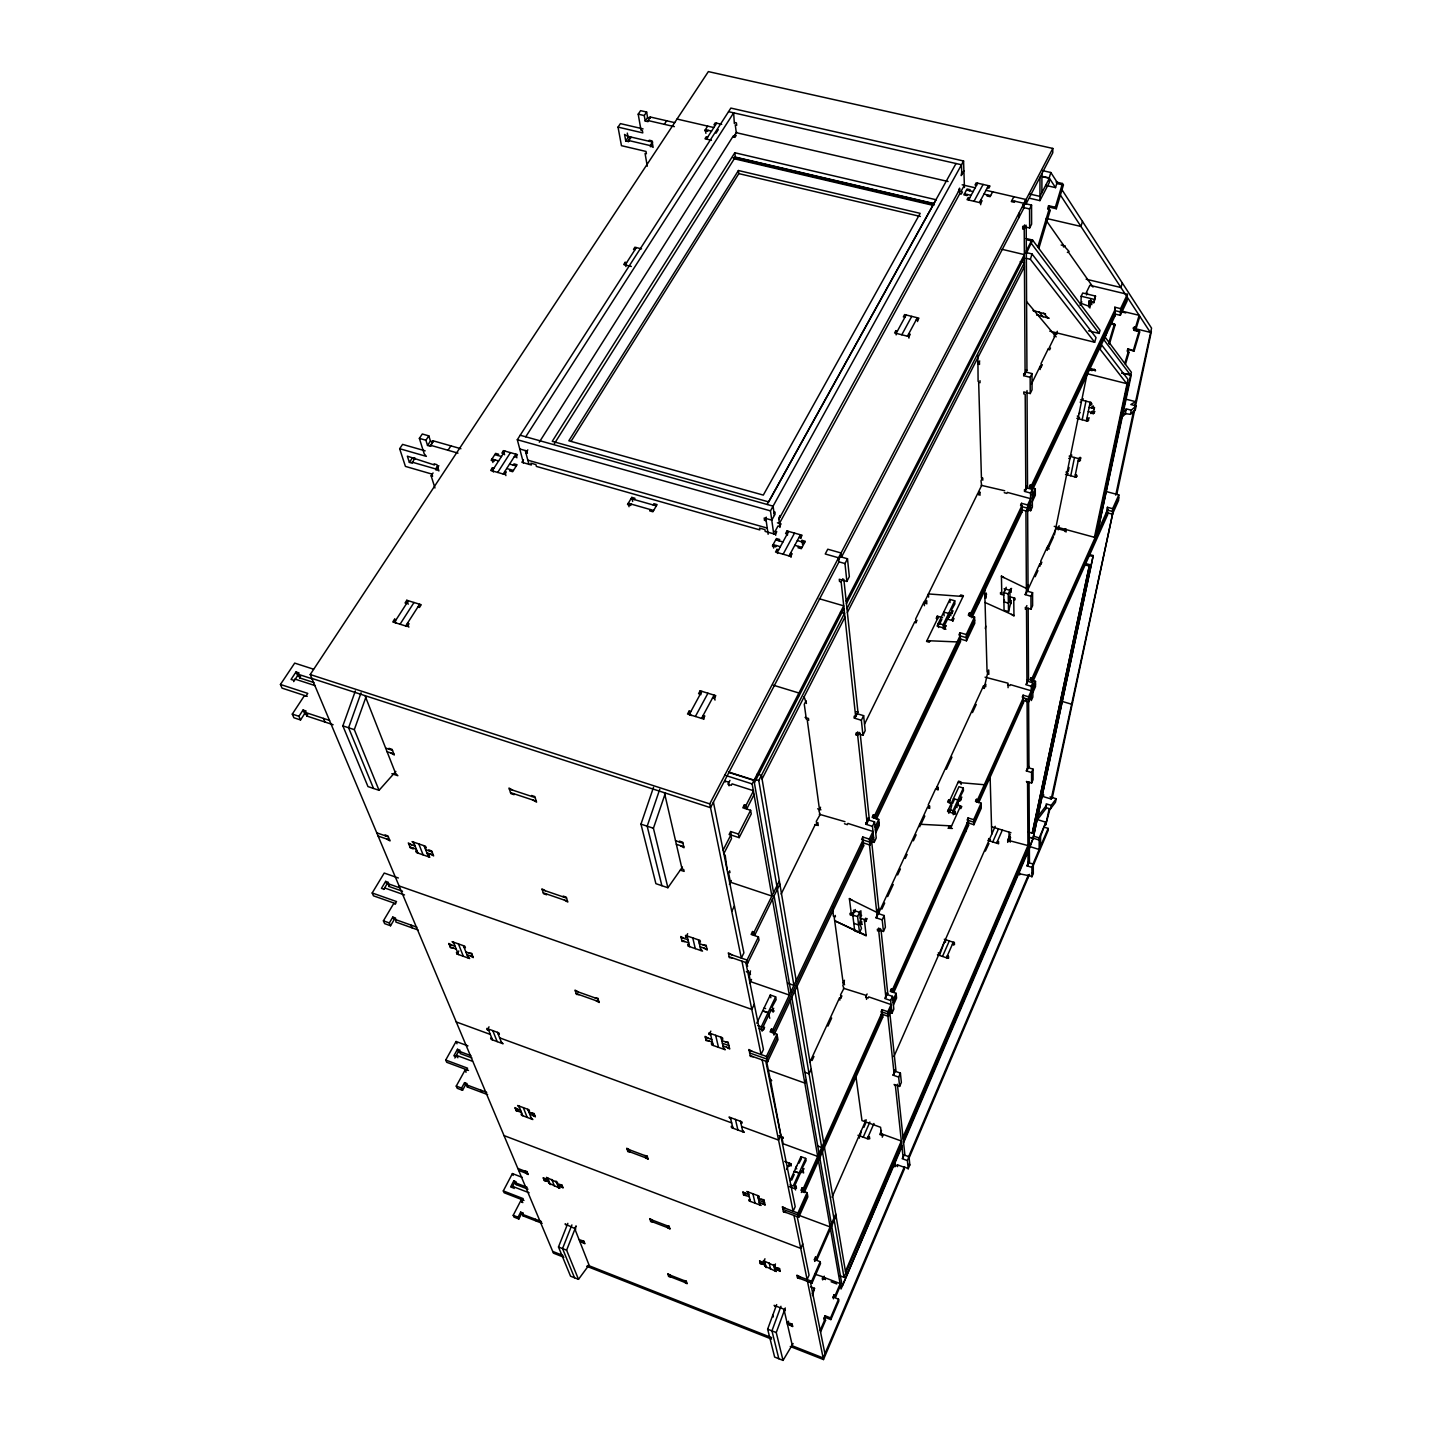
<?xml version="1.0" encoding="UTF-8"?>
<svg xmlns="http://www.w3.org/2000/svg" width="1432" height="1432" viewBox="0 0 1432 1432"><rect width="100%" height="100%" fill="white"/><g stroke="black" fill="none" stroke-linecap="round" stroke-linejoin="round"><path stroke-width="1.5" d="M1037.394 819.587L1045.879 822.237L1039.184 837.917L1039.167 849.498L1028.534 846.151M1029.608 198.243L1039.936 200.623L1039.972 177.282M1039.883 566.41L1039.883 563.707L1041.028 564.011L1041.87 562.239M1040.169 369.546L1040.169 366.216L1041.44 366.538L1042.353 364.677M1040.706 564.62L1040.724 561.165L1047.275 546.935L1047.257 550.407M1041.064 367.684L1041.082 363.442L1048.349 348.638L1048.331 349.551M1040.545 846.294L1040.563 836.843M1041.887 192.64L1041.923 173.541M1045.879 822.237L1039.184 840.065L1031.219 837.559M1042.818 176.78L1049.352 178.266L1049.316 182.526L1039.936 200.623M1049.226 548.957L1048.081 548.653L1048.099 545.914L1056.207 528.336L1065.533 530.878L1066.339 529.124M1043.91 827.07L1048.134 828.394L1048.134 830.524L1032.902 866.396M563.832 1257.242L553.432 1253.143L310.225 674.544L708.357 71.6L1052.806 148.427L1052.771 152.776L1026.082 203.863L1026.064 199.531L986.022 190.295M1065.193 528.82L1065.157 531.54L1066.303 531.863M1080.981 304.998L1081.16 296.227L1082.735 293.005L1095.498 296.084L1093.851 302.689L1091.542 302.134M1089.233 304.121L1089.322 300.774L1091.578 301.185L1091.739 304.73M1093.851 302.689L1095.498 296.084M1033.009 681.417L1107.562 514.822L1106.435 514.518L1106.542 511.779M1106.435 514.518L1107.205 512.781L1112.431 514.195L1112.646 508.7L1107.419 507.286L1107.312 510.043L1112.539 511.439L1118.696 497.656M1086.566 294.938L1087.443 293.148L1086.19 292.862L1089.877 285.308L1127.378 294.312L1120.594 308.614L1114.812 307.218L1114.687 310.565L1120.468 311.979L1127.235 297.677M1107.562 514.822L1107.419 507.286M1032.454 489.959L1114.955 316.025L1114.812 307.218M1114.561 313.93L1120.325 315.326L1120.594 308.614M1106.095 491.516L1118.822 494.899L1118.589 500.412L1112.431 514.195M1127.378 294.312L1127.091 301.042L1120.325 315.326M1088.714 307.003L1089.251 300.63M1089.895 308.041L1090.629 299.539M1054.382 534.977L1087.139 373.68M1068.29 471.325L1069.078 467.423M1058.266 529.822L1059.107 525.723M1070.76 475.782L1074.483 457.524M1082.18 419.755L1085.975 401.157M1090.182 402.231L1086.369 420.847L1087.944 419.522M1065.48 474.368L1076.058 477.178L1076.524 474.905L1075.378 474.601M1079.334 461.211L1080.516 460.155L1078.171 460.907L1079.334 461.211L1080.981 457.882M1076.828 418.377L1087.532 421.133L1089.179 417.822L1086.834 418.52L1088.016 418.824M1090.862 404.862L1092.043 403.896L1089.698 404.558L1090.862 404.862L1091.345 402.535L1080.605 399.796M1090.826 413.436L1092.24 411.288L1090.826 413.436L1094.334 413.043L1092.007 412.452M1092.168 406.903L1091.936 408.084L1093.332 405.936L1092.168 406.903L1094.495 407.511L1093.171 414.027M1028.194 831.938L1032.257 833.227L1089.591 564.62L1085.384 563.456M1094.424 537.304L1127.986 379.355L1101.548 344.808L1100.17 349.372L1126.716 383.633L1127.843 382.684L1095.569 536.141L1094.424 537.304L1054.221 526.35M1089.591 564.62L1032.257 833.227M1093.225 555.562L1033.099 838.472L1093.225 555.562L1089.018 554.399M1130.546 375.417L1098.058 529.804L1131.298 374.808L1121.936 373.269M1122.509 416.551L1125.606 413.812L1125.928 408.8L1131.298 410.179L1136.167 405.865L1130.832 404.522L1135.612 401.64L1125.158 398.991M1037.663 819.426L1045.933 808.615L1046.255 803.853L1051.16 805.375L1056.207 798.752L1050.05 796.854M1125.606 413.812L1124.442 413.508L1130.421 414.331L1131.298 410.179M1049.173 808.722L1045.718 824.975L1049.871 809.259M1051.231 799.038L1113.147 511.421L1052.359 797.57L1051.231 799.038L1042.729 796.425L1043.874 794.957M1115.725 495.15L1133.697 410.501M1134.627 406.169L1151.561 328.161L1061.613 189.185M1116.835 494.076L1151.364 331.508L1150.29 332.349L1132.981 328.125M1045.933 808.615L1045.503 807.451L1050.408 808.973L1051.16 805.375M1136.167 405.865L1135.29 410.017L1130.421 414.331M1056.207 798.752L1055.438 802.332L1050.408 808.973M1050.819 172.502L1057.138 182.276L1055.545 187.628L1049.191 177.926L1050.819 172.502L1042.102 170.533M1026.064 238.518L1032.562 240.039L1026.332 253.589M1032.007 253.947L1096.035 337.612L1094.657 342.248L1030.396 259.317L1032.007 253.947L1025.545 252.408M1038.827 248.434L1050.157 210.486L1047.687 208.678L1048.564 205.707L1055.33 207.264L1056.333 208.75L1063.421 185.014L1062.437 183.493L1056.046 182.025M1048.689 210.146L1049.584 207.192L1048.564 205.707M1037.788 247.038L1049.155 209.018L1047.687 208.678M1055.33 207.264L1062.437 183.493M1082.467 221.405L1080.963 226.453L1046.166 218.362M1054.095 336.538L1054.99 333.513L1057.264 333.853M1088.553 330.828L1099.114 333.423L1100.044 330.345L1032.562 240.039M1105.773 335.768L1107.276 330.72M1122.312 282.981L1120.952 287.528L1086.136 279.204M1108.708 343.197L1114.454 323.954L1110.48 322.988M1109.406 344.145L1115.134 324.939L1114.454 323.954M1139.8 316.311L1136.22 328.322L1134.341 327.051L1133.625 329.45L1139.818 331.776L1134.09 351.019L1127.879 348.71L1127.163 351.108L1129.043 352.344L1125.463 364.355M1127.879 348.71L1127.843 352.039L1129.043 352.344M1137.975 331.329L1134.287 330.416L1134.341 327.051M1124.782 363.46L1128.362 351.413M1135.558 327.337L1139.138 315.309L1121.131 310.941M1133.428 350.07L1139.174 330.81M1130.564 375.166L1131.405 372.32L1105.11 337.129L1104.197 340.172L1130.564 375.166L1121.954 373M653.511 787.314L640.963 824.152L655.892 883.669L667.903 887.733L653.422 828.251L665.271 793.4M659.74 789.336L647.175 826.21L661.888 885.692M395.841 771.418L379.05 790.303L367.97 786.58L342.857 725.863L355.369 690.94M361.079 692.802L348.585 727.76L373.519 788.441M379.05 790.303L354.313 729.64L366.073 696.722M776.663 1304.588L767.642 1329.182L774.64 1357.071L783.035 1360.4L776.251 1332.566L785.273 1307.953M780.959 1306.27L771.938 1330.865L778.829 1358.735M588.767 1265.387L578.492 1279.331L566.607 1250.19L575.968 1226.508M578.492 1279.331L570.545 1276.181L558.48 1246.986L567.842 1223.34M571.905 1224.915L562.543 1248.579L574.518 1277.756M790.249 1346.474L823.49 1359.559L904.362 1169.085L904.111 1166.758L908.228 1168.745L909.839 1164.932L908.998 1156.734L903.789 1154.836M1031.935 876.76L1033.313 873.484L1033.295 864.123L1028.391 862.565L1026.995 865.841L1031.899 867.398L1031.935 876.76L1028.104 874.952L1028.122 877.619M908.228 1168.745L907.369 1160.564L902.16 1158.667L904.809 1154.228L897.399 1084.257M1026.995 865.841L1029.447 861.724L1029.035 781.962M908.407 1157.289L1028.122 875.543L1019.244 873.735L1019.638 872.822L1019.656 874.916M1032.884 864.302L1048.134 828.394M907.369 1160.564L908.998 1156.734M1031.899 867.398L1033.295 864.123M908.604 1159.114L1029.518 874.361M1008.379 603.087L1010.025 599.238M1010.025 599.346L1008.379 603.176L1003.904 601.816M820.554 1332.064L825.584 1320.286L824.062 1318.12L825.083 1315.775L830.56 1317.888L830.882 1319.606L825.405 1317.476L825.083 1315.775M835.59 1296.944L834.086 1294.761L835.59 1296.944L840.548 1285.381M840.011 1275.805L844.003 1277.308L901.551 1142.915M903.198 1139.049L1027.943 847.726M901.802 1145.349L842.32 1286.008M903.449 1141.483L1027.961 850.501M1029.375 847.207L1033.063 838.579L1029.053 837.201M901.945 1146.602L841.049 1288.997L830.453 1228.853M903.592 1142.754L1027.979 851.933M1029.375 848.639L1033.063 838.579M830.56 1317.888L838.543 1299.182L833.084 1297.07L834.086 1294.761M830.882 1319.606L838.866 1300.918L838.543 1299.182M791.95 1345.65L823.149 1357.948L904.165 1167.259L897.417 1164.807L896.951 1165.863L894.714 1165.039L894.91 1166.865M861.097 919.093L858.609 925L853.776 923.3M825.584 1320.286L824.402 1319.839L825.405 1317.476M820.214 1330.364L825.262 1318.586M835.268 1295.208L840.244 1283.627L825.118 1277.827L824.617 1278.991L822.254 1278.078L822.595 1279.832L824.188 1276.163M845.471 1271.419L901.337 1141.018L882.506 1134.216L882.291 1137.205M903.001 1137.151L1027.925 845.56L1007.698 840.208L1010.222 834.373M812.445 1295.638L814.522 1288.317L810.619 1286.813M824.277 1276.646L823.096 1279.402L822.577 1276.664L814.665 1274.104M797.481 1277.577L811.998 1283.144L811.622 1281.282L820.16 1261.699L814.414 1259.498L815.47 1257.063L817.081 1259.444L815.47 1257.063M811.998 1283.144L820.518 1263.597L820.16 1261.699M903.18 1158.058L895.43 1086.047L894.105 1084.472L899.618 1086.423L901.355 1082.431L900.406 1073.105L894.839 1071.154L894.714 1069.973M1031.595 783.053L1033.063 779.67L1033.045 769.127L1027.836 767.534L1027.836 766.21L1028.964 766.55L1026.35 770.917L1031.559 772.51L1031.595 783.053L1026.422 781.46L1027.549 783.107L1028.051 865M881.486 1130.475L879.767 1134.466L882.04 1135.29M1008.11 840.512L1009.542 837.219L1010.616 837.559L1009.184 840.835L1009.023 832.225M1008.844 839.832L1010.258 836.557M812.087 1293.902L814.522 1288.317M899.618 1086.423L898.652 1077.115L893.085 1075.146L894.839 1071.154M1026.35 770.917L1027.836 767.534M893.085 1075.146L895.931 1070.402L889.63 1011.046M867.327 1138.655L873.967 1123.476M946.48 957.757L953.264 942.238L953.426 944.905L954.231 942.399M996.618 843.162L1002.364 830.023M788.602 1321.235L787.367 1324.045L792.576 1326.086M815.846 1258.979L814.772 1261.395L814.414 1259.498M869.421 1136.918L869.672 1138.834L868.275 1136.507L869.421 1136.918L868.472 1139.067L857.965 1135.272M948.432 956.182L948.557 958.259L947.322 955.824L948.432 956.182L947.572 958.133L937.459 954.75M944.279 939.249L954.356 942.614L953.515 944.547L952.423 944.171M998.498 841.676L998.552 843.842L997.424 841.336L998.498 841.676L997.692 843.502L987.812 840.369M816.723 1257.547L835.751 1214.032M817.081 1259.444L836.073 1215.983M898.652 1077.115L900.406 1073.105M1031.559 772.51L1033.045 769.127M832.028 1197.224L866.127 1119.717M893.962 1056.476L995.222 826.3M863.836 1127.449L865.93 1122.67M985.341 851.109L988.975 843.484M990.389 839.6L989.763 841.049L988.617 838.543M863.227 1137.169L869.868 1122.008M942.507 956.433L949.309 940.931M992.752 841.927L998.283 829.307M802.726 1243.889L800.739 1248.382L504.028 1135.594M783.411 1211.49L798.752 1217.254L807.845 1196.883L807.039 1192.641L800.953 1190.368L802.081 1187.844L803.406 1188.327L804.229 1192.588L882.774 1017.114L882.005 1009.703L887.876 1011.726L888.377 1016.38L882.524 1014.357L881.503 1016.666L882.774 1017.114M888.377 1016.38L891.563 1009.238M893.407 1005.121L896.575 998.032L896.092 993.325L890.257 991.338L891.277 989.047L892.548 989.476L892.78 991.839L891.51 991.409L891.277 989.047M967.227 822.523L973.885 824.725L981.26 808.185L981.081 803.137L975.478 801.383L976.391 799.325L977.608 799.7L977.716 802.242L976.481 801.866L976.391 799.325M1031.291 696.059L1028.623 702.038L1023.164 700.427M1032.848 692.587L1035.497 686.626L1035.497 681.363L1030.038 679.753L1030.897 677.837L1032.078 678.195L1032.096 680.827L1030.897 680.486L1030.897 677.837M888.091 1011.905L891.975 1013.247L893.819 1009.13L892.512 996.368L886.623 994.363L885.388 997.119M892.78 991.839L968.444 822.899M977.716 802.242L1023.45 700.087M1032.096 680.827L1107.67 512.083M893.926 992.161L968.569 825.405L968.336 820.375L892.548 989.476M978.718 802.726L1023.486 702.7L1023.433 697.473L1022.251 697.115L1023.11 695.182L1028.588 696.811L1028.964 766.55M891.975 1013.247L890.65 1000.521L892.512 996.368M1032.812 682.778L1032.848 697.08L1031.308 700.534L1031.255 686.268L1032.812 682.778L1027.335 681.167M775.446 1263.955L774.139 1266.872L779.617 1268.985M798.752 1217.254L797.91 1213.047L807.039 1192.641M887.876 1011.726L891.08 1004.566L868.687 996.887L868.168 998.032L865.626 997.173L867.094 993.969M892.924 1000.431L896.092 993.325M973.885 824.725L973.688 819.695L981.081 803.137M1028.588 696.811L1031.273 690.797L1010.383 684.639L1009.936 685.606L1007.573 684.908M1032.83 687.324L1035.497 681.363M1112.646 508.7L1118.822 494.899M798.34 1215.159L807.451 1194.771M891.313 1006.911L888.126 1014.053L882.273 1012.03L803.406 1188.327M893.156 1002.776L896.342 995.688M981.171 805.661L973.796 822.219L967.119 819.999L968.05 817.923L973.688 819.695M1031.291 693.428L1028.606 699.425L1023.128 697.814L1023.11 695.182M1032.83 689.956L1035.497 683.995M764.885 1262.183L763.65 1261.699L764.957 1258.782M890.65 1000.521L884.779 998.498L887.768 993.486L880.966 929.261M1031.255 686.268L1025.777 684.639L1028.516 680.057L1028.158 608.135M882.005 1009.703L880.966 1012.012L882.255 1012.442M801.365 1192.498L802.493 1189.974L803.817 1190.457L882.506 1014.787L881.235 1014.339M977.608 799.7L1023.433 697.473M1032.078 678.195L1107.777 509.327M960.55 806.109L950.973 827.266L948.861 825.763L949.004 828.287M791.681 1180.147L794.241 1174.491M790.124 1180.577L800.936 1156.662L805.679 1158.399L793.185 1186.09L790.017 1184.908M795.583 1189.956L794.724 1185.696L801.544 1170.571L802.851 1171.072L803.978 1168.566M794.724 1185.696L796.049 1186.179L794.903 1188.721L789.372 1186.645M953.247 814.736L953.032 810.709L963.306 788.065L958.939 786.705L947.537 811.461L955.43 814.074L955.305 811.55L954.088 811.156L959.691 798.788L960.908 799.181L961.839 797.123M954.356 813.609L955.305 811.55M796.622 1165.845L795.494 1168.351L796.801 1168.834M948.861 802.457L958.581 781.138L960.997 781.89L961.123 784.45M951.815 805.142L949.828 812.302M954.607 798.967L952.513 803.603L947.644 802.081L948.593 800.023L949.81 800.399L949.935 802.94M786.687 1169.496L789.551 1163.232L789.981 1165.38M784.682 1161.424L790.858 1163.715L789.712 1166.203L788.405 1165.72M883.437 931.48L885.388 927.202L884.188 915.549L877.995 913.491L876.008 917.769L882.219 919.845L883.437 931.48L877.279 929.422L878.765 931.301L885.907 997.621M1030.986 609.191L1032.615 605.629L1032.579 592.687L1026.816 591.058L1025.169 594.62L1030.951 596.267L1030.986 609.191L1025.258 607.562L1026.511 609.513L1026.959 683.529M780.762 1135.308L778.561 1140.087L741.669 1126.572M806.234 1079.979L804.802 1083.075L768.34 1070.044M811.21 1069.149L809.08 1073.785L805.035 1072.353M781.049 1136.435L770.344 1079.245M882.219 919.845L884.188 915.549M1030.951 596.267L1032.579 592.687M877.422 930.854L878.729 928.026M1025.258 609.155L1026.887 605.611M878.765 931.301L880.071 928.473M844.629 984.769L843.18 983.014L844.45 980.276M844.307 982.28L842.839 985.467L843.913 988.402L840.566 994.828L840.978 997.818M878.711 908.049L876.724 912.327L849.427 898.92M988.026 671.286L984.572 686.375M1028.033 584.883L1026.386 588.445L1001.433 576.398M935.866 788.334L928.294 804.73L928.527 807.952M809.778 1062.401L839.6 997.764L840.852 998.193L841.909 995.902M878.854 912.703L927.524 807.218L928.742 807.594L929.565 805.804L929.726 808.346M936.85 786.991L938.067 787.367L938.211 789.909L937.011 789.533L936.85 786.991L983.605 685.677L984.786 686.018L985.681 684.102L985.753 686.733M1027.8 589.912L1039.883 563.707M876.008 917.769L879.176 912.47L871.748 842.356M1025.169 594.62L1028.051 589.787L1027.621 504.959L1030.592 498.658L1007.358 492.393L1006.875 493.396L1004.244 492.68M812.087 1060.503L813.949 1056.458M827.929 1026.135L831.652 1018.045M881.879 909.105L884.672 903.073M887.661 896.593L893.246 884.475M897.631 874.952L900.406 868.938M905.239 858.448L907.1 854.421M913.365 840.817L916.14 834.784M920.722 824.868L924.803 816.043M937.119 789.408L938.067 787.367M946.355 769.27L951.958 757.134M972.489 712.581L976.23 704.49M1035.157 576.684L1037.932 570.652M1048.081 548.653L1053.487 536.928M984.178 688.506L984.607 687.539M865.787 918.127L864.463 920.973L865.805 921.42L867.13 918.574M855.316 909.517L852.756 914.994L854.725 930.961L859.522 932.554L861.491 928.312L860.435 925.162L861.957 921.868M1006.231 587.281L1003.743 592.597L1004.065 610.318L1008.522 611.589L1011.332 600.563M861.599 915.334L860.292 918.181L865.644 919.953L865.805 921.42M859.522 932.554L857.589 916.605L860.149 911.11M1008.522 611.589L1008.235 593.868L1010.723 588.534M862.315 924.428L860.811 922.53L859.755 913.795L861.097 910.949M1011.332 603.588L1010.061 601.637L1009.918 591.935L1011.565 588.391M985.735 626.07L985.323 628.594M852.792 912.417L851.467 915.245L849.373 898.508L852.183 900.28M874.129 842.41L876.223 837.988L874.558 821.896L867.971 819.802L865.859 824.241L872.446 826.336L874.129 842.41L870.871 841.354M1026.601 509.595L1030.646 510.687L1032.365 507.053L1032.311 489.386L1026.207 487.739L1026.207 485.931M872.446 826.336L874.558 821.896M1030.646 510.687L1030.575 493.038L1032.311 489.386M772.886 1029.626L771.383 1029.107L771.92 1031.828L773.405 1032.365L863.353 842.893L869.994 845.005L869.349 839.116L862.78 837.004L863.675 845.829L773.924 1035.068L772.886 1029.626L863.031 839.94M876.295 819.247L960.55 641.572L960.281 635.307L958.921 634.913L959.959 632.711L966.242 634.537L966.493 640.802L960.228 638.994M971.845 617.765L1021.929 512.173L1021.875 505.693L1020.551 505.335L1021.517 503.312L1027.621 504.959M750.243 1055.652L767.516 1061.81L766.442 1056.44L776.932 1034.262L770.076 1031.863L771.383 1029.107M869.349 839.116L872.983 831.455L847.905 823.418L847.314 824.653L844.468 823.74M875.095 827.034L878.693 819.408L872.142 817.332L873.305 814.88L874.719 815.327L875.024 818.316L960.424 638.439M966.242 634.537L974.548 617.013L968.283 615.205L969.321 613.039L970.681 613.433L970.789 616.583L969.446 616.19L969.321 613.039M1032.329 495.007L1035.282 488.76L1029.214 487.113L1030.181 485.108L1031.487 485.466L1031.505 488.724L1115.081 312.677M984.858 596.07L986.29 593.081M986.576 594.155L984.912 597.681L986.147 598.021L986.093 596.41M777.451 1037.001L766.979 1059.125L749.67 1052.967M873.287 834.426L869.672 842.07L861.599 839.474L862.78 837.004M875.399 829.987L878.997 822.38M974.655 620.163L966.367 637.67L960.102 635.862L959.959 632.711M1030.61 501.898L1027.639 508.199L1021.553 506.552L1021.517 503.312M1032.329 498.264L1035.3 491.999M767.516 1061.81L777.97 1039.704L776.932 1034.262M869.994 845.005L873.61 837.362M875.704 832.941L879.284 825.351L878.693 819.408M966.493 640.802L974.762 623.314L974.548 617.013M1030.628 505.138L1027.639 511.439L1021.571 509.792M1032.347 501.504L1035.3 495.257L1035.282 488.76M865.859 824.241L865.68 822.577L867.112 823.042L869.224 818.603L860.149 733.041M1030.575 493.038L1024.471 491.391L1024.453 489.565L1025.795 489.923L1027.532 486.289L1027.03 390.56M874.719 815.327L960.281 635.307M970.681 613.433L1021.875 505.693M1031.487 485.466L1115.206 309.312M970.789 616.583L1021.911 508.951M763.65 1029.554L763.095 1026.833L770.935 1010.455L772.421 1010.974L773.71 1008.253M756.776 1023.182L770.309 994.989L775.643 996.851L776.144 999.626L772.117 1006.982L773.119 1012.245M951.618 620.325L963.414 595.712L960.729 594.942L960.084 596.267M762.146 1031.201L761.269 1026.851L775.643 996.851M943.419 628.917L943.187 624.728L954.732 600.778L949.863 599.399L938.3 623.314L938.533 627.502M945.908 629.239L944.547 628.845L944.386 625.695L950.687 612.61L952.047 613.003L953.086 610.837M944.547 628.845L946.122 625.569M938.604 616.566L926.558 641.429L929.279 642.234L929.977 640.784M1091.828 301.364L1089.394 306.376L1081.249 303.405M754.288 1004.297L751.818 1009.399L399.098 885.943M938.139 623.887L937.083 626.07L944.69 628.272M939.499 624.28L941.862 619.376M942.668 617.729L937.244 616.172L936.188 618.338L937.548 618.731M772.439 899.224L789.318 995.061L750.493 981.618L748.99 974.136L750.547 970.932M749.67 983.283L751.532 979.452M1080.104 305.338L1081.84 301.758M781.138 894.087L815.255 824.563M864.588 724.019L914.779 621.739L916.122 622.132L917.053 620.253M925.448 603.534L925.269 600.384L977.608 493.7L978.915 494.058L979.9 492.035L980.007 495.275M1031.38 384.116L1040.169 366.216M1057.317 331.275L1049.244 347.725L1050.497 348.03L1049.602 349.873M729.21 956.791L747.683 963.145L759.032 940.036L758.441 936.922L751.12 934.434L752.534 931.552L754.109 932.107L754.718 935.221L753.125 934.684L752.534 931.552M816.67 825.011L817.869 822.559L818.281 825.53L815.041 824.474M925.555 602.926L926.611 600.76L925.269 600.384M862.941 735.243L865.179 730.66L863.639 715.678L856.622 713.548L854.349 718.13L861.366 720.278L862.941 735.243L855.96 733.095L856.175 734.938L857.678 735.404L867.112 823.042M1030.235 393.549L1032.042 389.826L1032.007 373.591L1025.545 371.944L1023.701 375.667L1030.163 377.314L1030.235 393.549L1023.808 391.903L1023.826 393.907L1025.205 394.265L1025.795 489.923M747.826 972.077L748.488 970.735M754.109 932.107L779.33 880.948M754.718 935.221L779.885 884.135M861.366 720.278L863.639 715.678M1030.163 377.314L1032.007 373.591M820.554 807.218L818.871 810.619L820.16 814.54L816.33 821.288L816.867 825.065M856.175 734.938L857.661 731.895M982.513 477.751L980.992 480.83L981.654 485.448L978.11 492.697L978.7 494.935M710.684 1034.942L709.216 1034.423L710.827 1031.13M747.683 963.145L747.074 960.049L758.441 936.922M857.678 735.404L859.182 732.361M854.349 718.13L854.134 716.251L855.674 716.716L857.947 712.116L843.86 579.369M1023.701 375.667L1023.683 373.627L1025.097 373.985L1026.941 370.244L1026.207 227.473M731.734 911.325L734.419 905.991M589.375 1265.87L574.715 1228.584L576.076 1225.881M729.407 884.296L731.322 880.519M727.098 869.582L725.183 855.065M806.091 700.749L804.283 704.275L806.341 719.276M978.128 364.104L979.739 360.954M738.465 834.068L730.66 831.527L731.358 835.107L739.145 837.648L738.465 834.068L750.619 810.297L742.832 807.791L744.354 804.856L746.036 805.393L746.698 809.008L754.199 794.366M687.485 937.674L685.91 937.137L687.664 933.7M739.145 837.648L751.263 813.913L750.619 810.297M844.021 608.439L754.539 782.57L754.109 780.136L843.734 605.861L819.211 598.719M846.437 603.695L1024.381 257.384M730.66 831.527L729.121 834.516L730.821 835.071L731.519 838.633L723.822 853.651M723.106 850.089L730.821 835.071M746.036 805.393L753.554 790.732L732.056 783.859L731.305 785.309L727.957 784.235L729.962 780.386M787.797 983.265L793.919 985.377L758.781 780.547L844.54 613.343L840.477 612.162M846.974 608.618L1024.417 262.647L1020.228 261.644M762.075 778.99L844.952 617.174M847.368 612.448L1024.435 266.746M542.173 1223.358L523.074 1215.893L522.859 1212.994L520.675 1212.134L518.044 1217.2L518.832 1219.008L521.445 1213.942L520.675 1212.134M729.604 870.781L729.98 872.589L728.405 872.052L730.445 882.219L771.884 896.056L752.158 783.931L753.966 780.422L728.62 772.349M846.169 601.118L1024.363 254.627L1002.042 249.311M1026.314 250.833L1031.434 240.898L1027.102 239.878M855.674 716.716L841.157 581.911L839.51 581.446L839.277 579.244L846.867 581.428L849.337 576.649L847.493 558.766L839.832 556.583L838.168 559.787M1026.189 225.254L1024.22 229.066L1022.699 228.708L1022.699 226.346L1029.644 227.974L1031.613 224.162L1031.559 205.116L1024.56 203.505M522.859 1212.994L523.074 1215.893M1022.699 228.708L1024.686 224.896M1049.352 178.266L1039.954 196.381L1029.59 194M841.157 581.911L842.804 578.743M518.832 1219.008L513.998 1217.111L513.211 1215.321L520.962 1200.374L522.823 1202.629M522.053 1200.804L523.181 1198.62L503.312 1190.905L512.405 1173.578L522.304 1177.39M529.106 1192.784L513.372 1186.698L512.799 1187.79L510.633 1186.949L513.802 1180.863L515.985 1181.704L516.2 1184.622L527.978 1189.187M516.2 1184.622L516.755 1183.548L513.802 1180.863M846.867 581.428L844.987 563.564L847.493 558.766M1029.644 227.974L1029.572 208.947L1031.559 205.116M713.422 802.153L743.888 952.853L741.311 958.08L709.753 803.889L1052.806 148.427M838.758 559.59L841.264 554.793M512.208 1187.253L514.589 1182.707M1013.892 196.721L1011.314 201.59L1014.357 202.306L1014.912 201.232M798.734 546.433L798.036 547.758L801.329 548.707L805.303 541.296L802.01 540.365L801.293 541.69M987.615 194.931L987.042 195.987L990.067 196.685L992.662 191.834M701.537 718.399L714.085 695.111L715.033 700.105M789.068 555.92L800.452 534.78L800.918 538.396M907.441 336.198L917.357 317.761L917.572 321.538M979.434 202.539L988.51 185.677M695.379 716.465L707.945 693.213M783.125 554.22L794.545 533.098M901.802 334.766L911.754 316.365M973.993 201.286L983.104 184.442M690.815 711.632L689.114 711.095L687.521 714.013L703.255 718.918L704.83 716L703.13 715.463L703.9 719.347M712.527 698.01L714.228 698.53L715.785 695.648L700.141 690.815L698.565 693.697L700.266 694.216M778.632 549.87L776.985 549.387L775.535 552.036L790.715 556.386L792.147 553.737L790.5 553.253L791.037 557.317M799.038 537.394L800.685 537.877L802.099 535.246L786.991 530.968L785.577 533.581L787.206 534.047M897.417 331.043L895.859 330.649L894.606 332.958L908.998 336.592L910.251 334.265L908.676 333.871L908.944 338.113M689.222 714.55L701.823 691.334M777.182 552.519L788.638 531.433M896.163 333.352L906.152 314.968M968.551 200.015L977.68 183.189M776.413 545.556L775.679 546.881L772.403 545.95L776.43 538.557L779.706 539.506L778.99 540.813M967.459 194.537L966.886 195.575L963.879 194.877L967.083 189.006L970.091 189.686L969.518 190.742M487.632 1094.603L467.28 1086.96L467.924 1085.778L465.525 1084.865L464.559 1082.646L461.569 1088.087L462.536 1090.307L465.525 1084.865M778.865 519.297L959.619 189.364M775.714 535.3L775.142 531.236L778.006 526.009L779.635 526.457L781.049 523.861L777.397 522.823M779.42 523.396L959.78 193.696L959.583 188.165L958.473 191.476M964.363 185.301L960.926 191.602L962.429 191.942L961.284 194.054L959.78 193.696M963.897 170.784L961.23 175.617L961.731 172.126M467.28 1086.96L466.975 1083.559L464.559 1082.646M766.174 520.765L764.527 520.299L766.263 517.149M773.727 533.975L770.47 510.866L963.575 160.993L730.857 108.08L517.31 439.714L523.432 462.858M462.536 1090.307L457.22 1088.302L456.253 1086.082L465.078 1070.08L466.277 1070.527L467.566 1068.183L445.728 1060.038L456.056 1041.494L467.942 1045.879M488.67 1030.306L487.363 1029.823L489.028 1026.833M774.05 513.103L774.766 511.779L775.088 514.088L771.776 520.138L764.205 517.99L764.527 520.299M767.14 504.476L956.021 163.534M471.844 1057.89L460.209 1053.576L459.887 1050.157L457.488 1049.28L453.872 1055.778L456.271 1056.655L456.915 1055.491L472.488 1061.273M454.857 1058.015L458.455 1051.536L457.488 1049.28M467.655 956.522L469.642 958.545L457.059 954.052L458.813 950.955M650.432 509.577L649.68 510.866L652.867 511.779L657.091 504.601L653.905 503.688L653.153 504.977M430.209 853.597L428.383 856.676L424.069 845.721M392.798 917.089L394.015 919.899L390.56 925.752L389.325 922.942L392.798 917.089L395.5 918.037L395.966 922.118L418.055 929.977M631.44 504.153L630.689 505.442L627.52 504.529L631.798 497.387L634.949 498.282L634.179 499.571M390.56 925.752L384.635 923.64L383.4 920.83L393.675 903.61L395.017 904.075L396.521 901.551L372.195 892.977L384.224 873.055L398.347 877.995M783.035 1360.4L793.095 1343.538M383.722 889.451L386.873 884.224L385.655 881.378L381.449 888.359L384.116 889.29L384.868 888.037L404.54 894.946M402.517 891.223L388.77 886.39L388.305 882.309L385.655 881.378M388.77 886.39L389.522 885.155M738.411 170.515L568.826 440.788L763.31 495.096L920.167 213.35L738.411 170.515L738.822 173.612L571.1 441.253M734.795 152.759L552.251 441.325L768.68 501.916L936.081 199.746L734.795 152.759L735.368 157.072L554.399 443.634M523.45 459.815L521.875 462.303L531.344 464.988L530.878 463.163L535.926 464.595L536.391 466.42L759.819 529.912L759.551 528.086L764.939 529.607L765.207 531.433L775.338 534.315L776.77 531.684L775.142 531.236M539.291 442.184L733.345 135.879L734.92 137.4L736.191 135.396L734.777 135.073M733.488 137.078L736.675 132.066M510.365 469.589L509.577 470.824L512.62 471.701L517.077 464.738L514.016 463.878L513.229 465.114M527.799 449.881L525.902 452.852L527.441 453.282L526.833 450.973L519.762 448.986M525.741 436.796L733.667 112.842L734.33 123.564M405.704 625.981L419.648 604.25M503.187 474.01L515.914 454.195L516.88 457.828M400.047 624.209L414.009 602.496M497.71 472.435L510.436 452.637M716 133.194L718.291 129.65M494.989 459.905L494.183 461.14L491.14 460.281L495.615 453.389L498.64 454.248L497.853 455.465M708.178 130.33L707.533 131.332L704.723 130.688L707.677 126.123M396.145 619.716L394.57 619.233L392.798 621.953L407.279 626.482L409.033 623.743L407.458 623.242L408.854 627.18M417.911 606.953L419.486 607.437L421.223 604.734L406.813 600.277L405.059 602.979L406.634 603.463M493.825 468.389L492.304 467.942L490.693 470.43L504.726 474.44L506.319 471.951L504.798 471.522L505.908 475.603M514.321 456.647L515.842 457.077L517.435 454.624L503.473 450.668L501.88 453.121L503.402 453.55M626.572 262.736L625.122 262.36L623.726 264.544L631.351 266.477M394.373 622.437L408.371 600.76M492.214 470.86L504.977 451.098M625.175 264.902L636.345 247.593M706.388 139.083L716.662 123.188M333.101 724.717L306.788 716.018L305.195 712.384L306.09 711.006L303.065 710.021L298.948 716.304L300.541 719.956L304.658 713.655L303.065 710.021M306.788 716.018L307.665 714.658L304.658 713.655M300.541 719.956L293.882 717.754L292.289 714.103L304.461 695.594M305.965 696.095L307.755 693.392L280.439 684.46L294.688 663.106L313.519 669.192M313.859 682.527L299.718 677.945L298.142 674.257L299.02 672.915L296.03 671.948L291.054 679.43L294.043 680.415L294.938 679.072L315.219 685.659M293.65 681.614L297.605 675.635L296.03 671.948M434.952 487.99L431.139 475.836L433.055 472.954M414.832 457.793L412.291 463.216L409.373 462.375L407.368 456.181L434.397 464.97L434.057 463.861L436.993 464.702L438.908 470.895L435.632 468.944L437.565 466.044M448.001 450.257L450.919 445.871M649.484 141.392L649.287 140.229L652.025 140.873L653.117 147.371L650.2 145.581L652.545 142.072L627.485 136.237L624.567 134.447L625.748 140.927L628.451 141.571L630.581 136.917L628.451 141.571M664.305 124.316L666.65 120.771M435.972 470.054L438.854 465.704M650.397 146.744L652.545 142.072M299.718 677.945L300.595 676.602L297.605 675.635M460.907 448.717L433.055 440.788L430.495 446.301L427.524 445.442L430.441 441.092L428.83 435.865L422.297 434.003L419.361 438.371L424.176 453.711L426.36 456.378L399.653 448.699L402.589 444.385L425.161 450.847M674.705 122.633L650.11 116.959L647.962 121.666L645.206 121.022L647.568 117.514L646.638 112.036L640.587 110.658L638.207 114.166L641.017 130.222L642.377 130.545L642.789 132.89L618.033 127.108L620.414 123.617L643.075 128.898M430.495 446.301L433.055 440.788M409.373 462.375L412.291 458.061L415.19 458.884M625.748 140.927L628.093 137.436L627.305 133.104M427.524 445.442L425.895 440.233L428.83 435.865M645.206 121.022L644.275 115.562L646.638 112.036M667.903 887.733L682.42 867.058M1038.433 815.793L1046.685 805.017M1072.496 702.79L1071.369 704.15L1062.848 701.626M1076.058 477.178L1077.24 476.104M1076.417 475.496L1074.913 476.874L1078.636 458.616L1080.158 457.273M1066.625 474.672L1068.147 473.312M1123.386 412.362L1126.483 409.642M1070.331 456.432L1071.852 455.108M1087.532 421.133L1088.714 420.149M1094.889 411.611L1093.404 412.864L1088.266 411.557M1077.992 418.681L1079.513 417.41M1079.03 413.58L1080.211 412.595M1081.769 400.083L1083.29 398.848M926.916 640.659L957.131 641.93L957.274 645.062M951.582 825.906L919.666 824.241L919.845 826.765M947.984 828.233L952.405 828.466M963.056 596.5L928.419 593.94L928.616 597.108M957.972 782.463L984.321 784.736L984.411 787.296M1042.657 176.44L1049.191 177.926M1057.031 183.565L1063.421 185.014M728.548 111.678L961.481 164.769L961.803 174.561M1045.754 185.39L1055.545 187.628M734.956 122.561L736.388 122.884L736.71 125.3L735.278 124.978L736.299 132.675L948.091 181.506M721.71 124.351L715.248 122.866L713.977 124.835L715.373 125.157M976.552 185.283L975.049 184.943L976.177 182.849L990.013 186.035L988.886 188.129L987.382 187.771M677.032 119.053L713.852 127.538M962.179 184.8L975.174 187.789M1024.542 201.106L1026.064 201.447L1024.077 205.277L1022.555 204.919M1049.584 207.192L1056.333 208.75M638.207 114.166L644.275 115.562M711.543 131.118L705.367 129.686L705.904 133.337M966.511 190.044L973.134 191.584M983.981 194.09L990.64 195.629M1011.869 200.534L1024.059 203.344L1024.095 207.676L841.497 557.066L841.067 552.985L827.768 549.208L825.244 553.987L838.561 557.782L838.991 561.845L710.523 807.684L311.854 678.41M647.568 117.514L650.307 118.14L650.11 116.959M647.747 120.485L674.383 126.642M964.452 193.839L971.075 195.361M1022.555 207.318L1029.572 208.947M707.677 137.096L706.28 136.756L704.992 138.761L711.453 140.264M969.697 197.902L968.193 197.544L967.048 199.657L980.938 202.897L982.083 200.766L980.58 200.426L980.687 204.74M734.831 157.001L934.291 203.648M736.299 157.592L933.986 203.845M733.345 157.609L933.646 204.49M734.992 158.182L934.344 204.848M733.381 158.576L932.912 205.313M628.093 137.436L630.796 138.081M628.236 140.408L650.2 145.581M1061.166 245.015L1065.229 245.964L1064.388 246.34L1069.078 251.459M738.822 173.612L920.346 216.465M1026.1 258.297L1030.396 259.317M1081.16 296.227L1093.941 299.306M1121.811 311.943L1125.821 312.91M1113.702 315.72L1114.955 316.025M1135.003 328.017L1136.22 328.322M1110.802 323.883L1115.134 324.939M1034.799 311.406L1032.955 310.458L1045.575 314.038L1044.268 313.715M1037.896 315.076L1036.589 314.772L1049.101 318.316L1047.293 317.385M1128.559 349.641L1134.09 351.019M1049.799 331.168L1094.657 342.248M641.554 248.882L634.913 247.217L633.517 249.383L634.967 249.741M904.899 317.242L903.359 316.866L904.594 314.575L918.914 318.155L917.679 320.446L916.122 320.052M1089.376 368.293L1094.621 369.599M1090.11 369.188L1095.355 370.494M1090.611 369.778L1092.204 370.584L1088.571 369.671M1085.707 373.322L1126.716 383.633M1025.527 369.904L1026.941 370.244M978.074 362.063L979.47 362.403L979.524 364.462M1080.122 402.124L1081.303 402.41M1089.126 407.35L1094.263 408.675M1077.294 416.068L1078.457 416.354M1069.167 456.128L1079.8 458.92M1068.719 458.419L1069.865 458.723M1065.945 472.095L1067.091 472.399M1004.709 490.764L981.153 485.305M1020.604 511.815L1021.929 512.173M1088.248 555.204L1092.473 556.368M1048.099 545.914L1049.244 546.236M1084.221 564.655L1088.445 565.837M520.192 435.239L773.083 506.14L774.372 515.413M517.31 439.714L770.47 510.866M1005.425 590.664L1004.154 588.677L1011.135 590.664L1011.171 592.293L1009.918 591.935M1003.743 592.597L1008.235 593.868M1001.756 592.848L1000.503 592.508L1000.538 594.119L1003.85 595.05M527.817 460.191L767.23 528.086M1009.99 596.804L1014.984 598.218L1015.002 599.829L1013.749 599.471M494.828 454.606L501.486 456.504M797.338 540.562L804.587 542.621M430.441 441.092L433.413 441.933M419.361 438.371L425.895 440.233M498.622 460.943L491.946 459.046L492.93 462.518M509.577 464.075L516.272 465.973M631.029 498.658L656.339 505.872M775.714 539.882L782.928 541.94M794.778 545.306L802.045 547.382M430.137 445.155L457.989 453.121M839.242 561.917L844.987 563.564M506.713 468.533L513.426 470.448M653.618 510.49L628.29 503.258L629.042 506.731M780.351 546.684L773.119 544.625L773.62 548.08M943.706 612.108L948.664 613.379L949.076 617.174M411.933 462.106L435.632 468.944M947.537 619.143L952.978 620.718L954.016 618.534L952.656 618.141L952.817 621.291M431.139 475.836L432.589 476.265L431.909 474.082L405.417 466.402L399.653 448.699M938.3 623.314L943.187 624.728M944.386 625.695L945.747 626.088M1027.317 679.699L1028.516 680.057M985.055 677.157L1008.003 683.207L1008.074 687.682M1022.287 702.36L1023.486 702.7M773.316 685.194L798.913 692.998L799.271 695.505M856.408 711.65L857.947 712.116M805.053 717.414L808.471 718.47L808.722 720.332L807.236 719.866L819.247 807.738L820.876 809.85L817.636 808.812M691.602 715.517L689.902 714.98L689.114 711.095M953.461 798.734L957.901 799.969L958.509 805.357M959.601 808.167L960.836 808.561L961.767 806.502L956.88 804.963L957.024 807.505M953.032 810.709L948.485 809.402L948.611 811.926M1033.206 836.037L1039.184 837.917M991.553 826.729L1010.938 832.726M968.569 825.405L967.334 825.029L968.05 817.923M757.26 774.014L761.448 775.338L796.21 980.544M1028.373 861.384L1029.447 861.724M754.7 779.259L758.781 780.547M728.763 772.063L754.109 780.136M867.792 818.137L869.224 818.603M1031.613 872.947L1033.313 873.484M724.682 775.159L752.158 783.931M844.97 821.682L819.265 814.253M862.261 845.363L863.675 845.829M310.225 674.544L709.753 803.889M298.142 674.257L312.319 678.857M307.218 696.364L282.05 688.13L280.439 684.46M305.195 712.384L329.539 720.403M342.857 725.863L354.313 729.64M640.963 824.152L653.422 828.251M292.289 714.103L298.948 716.304M675.528 840.727L682.957 843.18M385.655 748.113L392.493 750.368M509.345 789.032L535.138 797.57M676.352 844.289L683.762 846.742M387.088 751.728L393.89 753.984M510.526 792.63L536.248 801.15M854.94 912.184L853.418 910.287L860.936 912.775L861.097 914.243L859.755 913.795M851.288 913.777L849.946 913.347L850.125 914.797L853.687 915.979M852.756 914.994L857.589 916.605M938.3 952.799L939.553 955.251L944.511 941.558M391.831 773.71L397.845 775.714L395.554 773.262L365.017 695.648M680.361 870.137L684.156 871.408L683.708 869.51L682.062 868.956L664.43 792.737M886.498 993.056L887.768 993.486M843.43 988.241L866.074 995.365L866.557 999.375M414.242 843.895L412.058 841.604L425.537 846.222L426.235 848.013L424.767 847.511M698.87 941.594L700.445 942.131L700.051 940.394L685.498 935.4L685.91 937.137M376.777 832.851L388.34 836.825M408.675 843.806L415.083 846.026M425.608 849.623L432.052 851.843M542.245 889.702L566.535 898.043M681.059 937.387L687.987 939.768M699.353 943.67L706.298 946.051M728.548 953.694L747.074 960.049M378.12 836.055L389.665 840.029M409.946 846.992L416.354 849.194M426.861 852.81L433.287 855.029M543.283 892.852L567.519 901.193M681.811 940.502L688.72 942.865M700.069 946.767L707.014 949.165M417.195 851.324L415.745 850.823L416.444 852.577L429.833 857.195L427.685 854.922M689.222 944.941L687.646 944.404L688.058 946.122L702.521 951.099L700.534 948.825M746.269 971.755L750.135 973.08L750.457 974.655L748.99 974.136M770.112 1009.56L774.229 1011.01M764.133 1008.074L765.619 1008.593M762.737 1010.759L768.089 1012.621L769.79 1018.277M762.665 1010.92L768 1012.782M387.553 883.544L399.367 887.679M763.095 1026.833L764.581 1027.353L763.274 1030.091L759.121 1028.641M757.707 1025.598L761.269 1026.851M395.697 903.664L373.448 895.823L372.195 892.977M394.749 919.308L416.873 927.166M454.105 943.724L452.1 941.665L464.773 946.176L465.4 947.733L464.004 947.25M721.352 1038.737L722.82 1039.256L722.48 1037.753L708.858 1032.902L709.216 1034.423M721.764 1040.545L728.279 1042.872M749.097 1050.265L766.442 1056.44M383.4 920.83L389.325 922.942M449.111 944.207L455.143 946.355M465.848 951.904L471.898 954.052M575.324 990.89L598.093 998.999M705.296 1037.162L711.776 1039.471M722.39 1043.248L728.888 1045.575M450.239 946.999L456.271 949.148M466.939 954.679L472.972 956.827M576.219 993.629L598.952 1001.72M705.958 1039.865L712.42 1042.174M723.017 1045.951L729.514 1048.26M457.81 952.996L456.432 952.513L457.059 954.052M712.85 1043.964L711.382 1043.445L711.722 1044.93L725.254 1049.763L723.428 1047.741M864.534 1120.343L865.68 1120.755M908.049 1164.27L909.839 1164.932M817.672 1145.994L821.717 1147.479L794.867 990.926M779.044 1135.683L783.053 1137.151L783.304 1138.368L781.997 1137.885L783.179 1143.756L817.708 1156.429L790.285 1000.574M498.05 1033.743L499.356 1034.208L498.801 1032.83L486.826 1028.444L487.363 1029.823M730.714 1118.911L729.013 1117.067L741.83 1121.757L742.134 1123.1L740.738 1122.581M456.253 1021.947L490.317 1034.423M499.661 1037.86L731.663 1122.903M491.946 1038.522L490.657 1038.057L491.212 1039.417L503.097 1043.785L501.272 1041.941M732.611 1126.859L731.233 1126.358L731.555 1127.682L744.282 1132.354L742.582 1130.528M794.366 1171.215L799.11 1172.969M794.295 1171.358L799.038 1173.112M459.242 1051.321L470.895 1055.635M458.455 1051.536L460.853 1052.413M468.515 1070.42L446.712 1062.293L445.728 1060.038M466.331 1084.74L486.719 1092.383M519.368 1107.205L517.65 1105.504L529.017 1109.782L529.5 1110.999L528.265 1110.534M748.435 1193.178L746.842 1191.496L758.942 1196.042L759.228 1197.224L757.904 1196.74M528.838 1112.002L534.279 1114.042M626.965 1148.858L647.318 1156.501M742.993 1192.426L748.775 1194.592M758.226 1198.154L764.026 1200.32M782.516 1207.266L797.91 1213.047M456.253 1086.082L461.569 1088.087M515.198 1108.243L520.604 1110.265M529.715 1114.203L535.138 1116.244M627.663 1151.024L647.998 1158.667M743.512 1194.557L749.276 1196.722M758.727 1200.267L764.509 1202.45M782.964 1209.378L830.113 1226.92L818.477 1160.761M516.075 1110.427L521.481 1112.467M759.211 1202.379L764.992 1204.563M522.304 1114.526L521.069 1114.078L521.57 1115.277L532.847 1119.538L531.147 1117.855M750.117 1200.249L748.811 1199.747L749.097 1200.929L761.108 1205.44L759.533 1203.793M831.115 1281.765L836.771 1283.931M548.009 1178.912L546.398 1177.372L557.603 1182.599L556.439 1182.152M773.835 1265.62L775.088 1266.103L763.399 1260.661L763.65 1261.699M517.829 1168.44L527.101 1172.003M543.408 1178.25L548.528 1180.236M556.958 1183.458L562.114 1185.445M649.949 1219.187L669.227 1226.58M759.748 1261.359L765.189 1263.454M797.087 1275.697L811.622 1281.282M518.67 1170.409L527.925 1173.972M544.196 1180.219L549.315 1182.188M557.728 1185.428L562.883 1187.397M650.576 1221.102L669.818 1228.513M760.195 1263.239L765.637 1265.333M774.569 1268.77L780.028 1270.864M549.834 1183.494L548.671 1183.047L559.84 1188.274L558.247 1186.734M765.941 1266.586L764.706 1266.121L776.341 1271.544L774.855 1270.023M515.413 1182.796L527.209 1187.343M523.969 1200.446L504.118 1192.731L503.312 1190.905M566.589 1225.416L565.049 1223.966L575.843 1229.032L574.715 1228.584M775.535 1306.807L774.103 1305.358L785.13 1309.653L785.345 1310.62L784.145 1310.155L792.397 1345.829M521.445 1213.942L541.421 1221.55M579.011 1239.521L583.952 1241.455M667.956 1274.283L686.375 1281.479M513.211 1215.321L518.044 1217.2M579.727 1241.311L584.65 1243.245M668.529 1276.037L686.93 1283.233M786.973 1322.345L792.182 1324.385M558.48 1246.986L566.607 1250.19M767.642 1329.182L776.251 1332.566M552.716 1251.425L562.991 1255.47M588.087 1265.351L771.633 1337.649M586.673 1266.246L771.562 1339.099M985.055 602.478L1013.963 615.474M866.145 935.364L834.677 920.722L866.217 935.884L864.302 919.523M1026.708 301.776L1056.189 336.86M1039.006 311.943L1043.105 316.848M1043.749 313.107L1047.794 317.994M1088.821 367.612L1091.023 370.279M1092.974 369.904L1095.552 370.745L1094.424 369.349M1099.114 333.423L1031.487 243.655L1031.434 240.898M1063.493 246.984L1063.403 244.962L1045.718 219.776M1067.377 252.462L1068.236 251.835L1093.028 287.08M1049.155 209.018L1050.157 210.486M1133.625 329.45L1134.287 330.416M1060.199 194.752L1150.308 332.367M456.915 1055.491L457.882 1057.747M513.372 1186.698L514.16 1188.524M465.078 1070.08L466.027 1072.317M520.962 1200.374L521.731 1202.2M456.056 1041.494L457.023 1043.749M512.405 1173.578L513.193 1175.421M323.435 718.381L324.975 722.032M410.948 925.072L412.13 927.864M480.866 1090.182L481.796 1092.401M535.514 1219.258L536.284 1221.048M385.441 835.841L385.083 834.946L387.983 835.948L390.023 840.906L386.765 839.027M524.792 1171.108L526.887 1171.448L528.157 1174.526L525.616 1173.077M411.593 844.808L408.317 842.929L410.304 847.887L413.221 848.89L412.864 847.995M451.868 945.192L448.807 943.437L450.543 947.769L452.977 947.984M517.65 1109.156L514.947 1107.616L516.326 1111.035L518.527 1111.357M545.735 1179.145L543.175 1177.713L544.411 1180.774L546.523 1181.114M413.526 842.106L417.911 853.078M453.479 942.167L458.419 954.535M488.115 1028.928L492.501 1039.883M518.885 1105.969L522.787 1115.743M547.579 1177.82L550.282 1184.586M418.788 843.913L423.138 854.886M458.437 943.921L463.342 956.29M492.805 1030.646L497.155 1041.601M523.324 1107.634L527.191 1117.408M551.785 1179.431L554.47 1186.197M463.395 945.693L468.264 958.062M497.495 1032.365L501.809 1043.302M527.782 1109.317L531.612 1119.072M556.01 1181.06L558.677 1187.808M389.379 749.348L388.985 748.345L392.1 749.366L394.283 754.986L390.793 752.963M429.117 850.841L428.777 849.946L431.712 850.966L433.627 855.906L430.37 854.027M469.141 953.068L471.593 953.282L473.276 957.596L470.233 955.842M531.809 1113.129L534.047 1113.434L535.371 1116.853L532.668 1115.313M559.769 1184.55L561.899 1184.891L563.08 1187.951L560.538 1186.502M581.714 1240.577L583.755 1240.953L584.847 1243.746L582.412 1242.367M394.57 619.233L395.984 623.171M406.813 600.277L408.192 604.232M512.567 790.106L509.022 788.048L510.848 793.614L514.052 794.67L513.73 793.686M545.288 890.74L541.958 888.825L543.569 893.729L546.594 894.767L546.308 893.89M578.17 991.893L575.073 990.121L576.47 994.399L579.047 994.631M629.507 1149.807L626.769 1148.249L627.86 1151.614L630.205 1151.972M652.348 1220.1L649.77 1218.65L650.755 1221.639L652.974 1222.033M670.248 1275.178L667.795 1273.8L668.69 1276.521L670.82 1276.932M531.899 796.496L531.594 795.494L534.816 796.568L536.57 802.135L533.026 800.076M563.492 897.005L563.223 896.128L566.267 897.166L567.788 902.053L564.477 900.137M595.229 997.979L597.86 998.229L599.185 1002.489L596.106 1000.717M644.776 1155.534L647.139 1155.892L648.177 1159.258L645.438 1157.7M666.811 1225.649L669.048 1226.043L669.997 1229.032L667.419 1227.582M684.066 1280.584L686.232 1280.996L687.074 1283.716L684.621 1282.338M492.304 467.942L493.449 472.023M503.473 450.668L504.583 454.75M525.293 450.543L528.927 464.416M772.832 1315.274L773.244 1316.975M684.21 938.461L680.844 936.51L682.026 941.361L684.961 941.576M708.231 1038.218L705.117 1036.41L706.137 1040.617L708.894 1040.921M745.625 1193.411L742.85 1191.836L743.655 1195.147L746.144 1195.541M762.218 1262.308L759.604 1260.822L760.32 1263.758L762.665 1264.188M687.074 935.937L689.633 946.659M710.326 1033.439L713.19 1045.467M730.392 1117.587L732.933 1128.183M748.148 1191.997L750.404 1201.412M764.634 1261.127L766.192 1267.624M692.766 937.888L695.272 948.593M715.66 1035.318L718.488 1047.347M735.422 1119.412L737.91 1130.009M752.892 1193.769L755.094 1203.184M769.109 1262.845L770.649 1269.343M698.458 939.857L700.946 950.544M720.994 1037.216L723.769 1049.226M740.433 1121.256L742.886 1131.835M757.635 1195.559L759.801 1204.956M773.602 1264.563L775.106 1271.061M679.573 842.07L679.359 841.085L682.724 842.195L683.995 847.726L680.397 845.632M703.148 944.959L706.119 945.192L707.211 950.025L703.846 948.073M725.326 1041.816L728.118 1042.12L729.676 1049.012L726.561 1047.222M761.394 1199.336L763.883 1199.73L765.118 1205.135L762.361 1203.56M777.129 1268.018L779.491 1268.466L780.154 1271.383L777.558 1269.916M789.82 1323.454L792.075 1323.92L792.684 1326.569L790.196 1325.155M631.798 497.387L632.658 501.468M731.734 954.786L728.351 952.835L729.389 957.65L732.378 957.883M752.086 1051.339L748.936 1049.513L750.404 1056.404L753.214 1056.726M785.166 1208.268L782.391 1206.693L783.537 1212.063L786.061 1212.474M799.593 1276.664L796.98 1275.178L797.588 1278.096L799.987 1278.525M741.937 961.176L761.054 1054.525L763.435 1049.513L745.786 962.25M762.146 1059.895L793.131 1211.257L795.19 1206.657L765.834 1061.434M793.99 1215.464L807.111 1279.546L809.044 1275.124L797.302 1217.057M807.487 1281.425L823.49 1359.559M746.716 962L747.593 966.367M810.297 1281.389L824.939 1353.759M767.659 1060.253L767.928 1061.631L766.55 1061.13L770.112 1078.833L771.759 1080.677M796.049 1186.179L796.478 1188.309M790.858 1163.715L791.287 1165.863M824.062 1318.12L824.402 1319.839M700.141 690.815L700.91 694.717M802.081 1187.844L802.904 1192.104M801.544 1170.571L801.956 1172.736M799.002 1163.178L801.347 1158.846L800.936 1156.662M625.122 262.36L625.945 266.585M725.218 781.997L725.022 780.995L728.369 782.069L729.085 785.828M770.309 994.989L770.846 997.764M803.62 1172.987L802.582 1167.474L806.073 1160.582L805.679 1158.399M825.118 1277.827L825.441 1279.599M618.033 127.108L621.452 145.67L646.011 151.452L646.405 153.761L645.062 153.439L647.282 166.219M833.084 1297.07L833.406 1298.806M744.354 804.856L745.016 808.453M753.966 780.422L773.548 892.691M774.103 895.859L790.858 991.821M791.807 997.352L819.05 1153.44M819.802 1157.772L831.365 1224.038M831.706 1225.971L842.231 1286.24M822.469 1151.829L844.003 1277.308M797.141 986.111L823.722 1143.022M824.456 1147.39L845.757 1273.191M765.852 518.456L768.125 534.279M860.059 1133.535L860.31 1135.451L861.187 1130.976M776.985 549.387L777.558 553.45M839.6 997.764L839.922 1000.109M859.111 1135.683L859.451 1138.118M871.73 1215.643L871.891 1216.86M780.297 516.683L780.136 515.538L778.704 518.151L779.993 527.477M804.086 696.775L806.449 703.47M832.798 906.921L833.335 916.122M843.18 983.014L834.086 916.408L835.411 916.838L835.214 915.388M855.62 1074.09L861.975 1120.594L880.573 1127.288L881.503 1134.878M786.991 530.968L787.546 535.049M802.01 540.365L802.511 544.446M882.506 1134.216L882.738 1136.131M957.847 800.094L958.456 805.482M895.107 1163.482L895.376 1165.809M897.417 1164.807L897.613 1166.632M943.778 611.983L944.136 615.903M869.439 844.576L877.207 916.748M887.786 1015.163L894.177 1074.412M948.611 613.505L949.004 617.299M873.305 814.88L873.61 817.851M915.907 623.01L915.639 618.982L924.141 601.655L924.41 605.7M895.859 330.649L896.146 334.891M945.371 939.625L945.532 942.292M926.611 600.76L926.79 603.928M948.593 800.023L948.736 802.547M948.646 809.331L948.861 813.358M937.244 616.172L937.423 619.322M954.356 942.614L954.482 944.69M954.088 811.156L954.213 813.68M951.904 613.612L951.707 609.567L954.876 603.964L954.732 600.778M960.818 800.363L960.603 796.049L963.432 790.607L963.306 788.065M949.863 599.399L950.007 602.568M950.687 612.61L950.83 615.778M959.691 798.788L959.816 801.329M965.651 829.146L965.777 831.652M978.307 600.796L978.396 603.946M963.575 160.993L964.434 187.538M983.605 685.677L983.694 688.291M977.877 355.19L978.092 381.36M984.661 588.856L987.06 671.787L988.295 673.595M990.085 775.965L991.767 834.14M988.707 669.943L988.832 674.365M979.989 380.679L980.043 382.702L978.665 382.344L981.439 478.002L982.746 478.36L982.799 480.185M1008.092 839.295L1008.128 841.461M1007.698 840.208L1007.734 842.374M1001.791 594.477L1001.416 575.933L1003.939 577.615M1010.24 839.975L1010.276 842.141M1004.351 600.008L1004.387 601.619M1011.493 614.382L1013.963 616.029L1013.731 597.86M1018.832 213.332L1018.868 217.646M1024.22 229.066L1025.097 373.985M1025.921 511.188L1026.404 593.349M1027.066 700.731L1027.478 769.933M1025.867 698.923L1025.885 700.373M1030.181 485.108L1030.181 488.366"/></g></svg>
